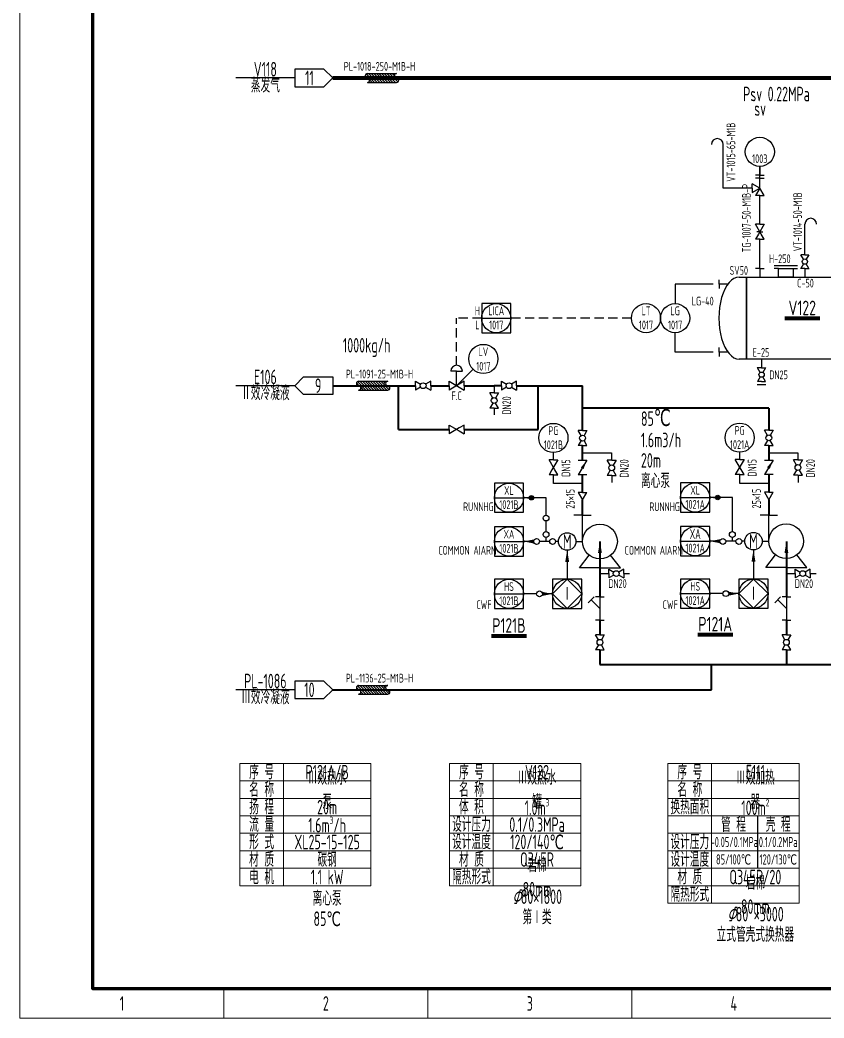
# Model space of a CAD drawing. Header units: millimetres. Extents: x 2658 to 4453, y -1069 to 608.
# Drawn here: x 3611.6 to 3887.6, y -107.7 to 234.9 of the extents above; entities that cross this region are included whole.
import ezdxf
from ezdxf.enums import TextEntityAlignment as Align

# ---------------------------------------------------------------- set-up
doc = ezdxf.new("R2010")
doc.units = ezdxf.units.MM
doc.header["$MEASUREMENT"] = 0
doc.linetypes.add('HIDDEN2', pattern=[4.7625, 3.175, -1.5875])
for name, color, linetype, lineweight in [('0-图框', 7, 'Continuous', 15), ('1-主物流管线（粗）', 7, 'Continuous', 70), ('2-辅助物流（中）', 7, 'Continuous', 35), ('文本', 7, 'Continuous', 18), ('细实线', 7, 'Continuous', 18)]:
    doc.layers.add(name, color=color, linetype=linetype, lineweight=lineweight)
doc.styles.add('国标汉字', font='gbenor.shx', dxfattribs={"width": 0.7, "height": 5, "bigfont": 'gbcbig.shx'})

msp = doc.modelspace()

# ---------------------------------------------------------------- hatches: boundary and pattern name
h = msp.add_hatch()
h.set_pattern_fill('ANSI31', color=256, scale=0.2, angle=90)
h.set_pattern_definition([(135, (-2573.9901, -1738.31326), (-0.449012806, -0.449012806), [])])
h.paths.add_polyline_path([(3730.83, 216.52, 1), (3730.83, 215.02, -1), (3730.83, 213.52), (3740.83, 213.52, 1), (3740.83, 215.02, -1), (3740.83, 216.52)])
h = msp.add_hatch()
h.set_pattern_fill('ANSI31', color=256, scale=0.2, angle=90)
h.set_pattern_definition([(135, (-2576.9901, -1843.94375), (-0.449012806, -0.449012806), [])])
h.paths.add_polyline_path([(3727.83, 110.89, 1), (3727.83, 109.39, -1), (3727.83, 107.89), (3737.83, 107.89, 1), (3737.83, 109.39, -1), (3737.83, 110.89)])
h = msp.add_hatch(color=256)
h.dxf.hatch_style = 1
h.paths.add_polyline_path([(3787.91, 70.92), (3786.38, 70.92, -1)])
h.paths.add_polyline_path([(3786.38, 70.92), (3787.91, 70.92, -1)])
h = msp.add_hatch(color=256)
h.dxf.hatch_style = 1
h.paths.add_polyline_path([(3851.84, 71.01), (3850.31, 71.01, -1)])
h.paths.add_polyline_path([(3850.31, 71.01), (3851.84, 71.01, -1)])
h = msp.add_hatch()
h.set_pattern_fill('ANSI31', color=256, scale=0.2, angle=90)
h.set_pattern_definition([(135, (-2576.9901, -1948.3341), (-0.449012806, -0.449012806), [])])
h.paths.add_polyline_path([(3727.83, 6.5, 1), (3727.83, 5, -1), (3727.83, 3.5), (3737.83, 3.5, 1), (3737.83, 5, -1), (3737.83, 6.5)])

# ---------------------------------------------------------------- linework, layer by layer
for p, q in [((3705.93, 218.02), (3705.93, 212.02)), ((3715.93, 218.02), (3705.93, 218.02)), ((3718.93, 215.02), (3715.93, 218.02)), ((3730.83, 216.52), (3740.83, 216.52)), ((3705.93, 215.02), (3685.69, 215.02)), ((3705.93, 215.02), (3704.41, 215.02)), ((3715.93, 212.02), (3718.93, 215.02)), ((3730.83, 213.52), (3740.83, 213.52)), ((3705.93, 212.02), (3715.93, 212.02)), ((3852.93, 177.23), (3852.93, 192.23)), ((3865.53, 181.65), (3864.03, 181.65)), ((3865.53, 177.22), (3865.53, 184.65)), ((3865.53, 184.65), (3865.53, 181.65)), ((3865.53, 181.65), (3867.03, 181.65)), ((3862.93, 177.23), (3862.93, 178.73)), ((3865.52, 177.25), (3862.93, 178.73)), ((3865.53, 180.65), (3864.03, 180.65)), ((3865.53, 180.65), (3867.03, 180.65)), ((3862.93, 177.23), (3852.93, 177.23)), ((3862.93, 177.25), (3862.93, 175.75)), ((3862.93, 175.75), (3865.52, 177.25)), ((3865.52, 177.25), (3864.03, 174.65)), ((3867.02, 174.65), (3865.52, 177.25)), ((3865.53, 174.65), (3864.03, 174.65)), ((3865.52, 174.65), (3867.02, 174.65)), ((3865.53, 164.85), (3865.53, 174.65)), ((3865.53, 164.85), (3865.53, 174.65)), ((3865.53, 164.85), (3864.03, 164.85)), ((3866.03, 161.39), (3864.03, 164.85)), ((3867.03, 164.85), (3865.03, 161.39)), ((3865.53, 164.85), (3867.03, 164.85)), ((3880.99, 154.33), (3880.99, 164.85)), ((3865.03, 161.39), (3864.03, 159.65)), ((3865.53, 162.25), (3864.53, 162.25)), ((3865.53, 162.25), (3866.53, 162.25)), ((3867.03, 159.65), (3866.03, 161.39)), ((3865.53, 159.65), (3864.03, 159.65)), ((3865.53, 149.65), (3865.53, 159.65)), ((3865.53, 149.65), (3865.53, 159.65)), ((3865.53, 159.65), (3867.03, 159.65)), ((3880.99, 154.33), (3879.64, 154.33)), ((3880.54, 152.77), (3879.64, 154.33)), ((3880.99, 154.33), (3882.34, 154.33)), ((3882.34, 154.33), (3881.44, 152.77)), ((3880.54, 151.21), (3879.64, 149.65)), ((3882.34, 149.65), (3881.44, 151.21)), ((3865.53, 149.65), (3864.03, 149.65)), ((3865.53, 149.65), (3865.53, 146.65)), ((3865.53, 149.65), (3867.03, 149.65)), ((3870.48, 150.65), (3878.5, 150.65)), ((3871.98, 149.65), (3870.48, 149.65)), ((3877, 149.65), (3878.5, 149.65)), ((3880.99, 149.65), (3879.49, 149.65)), ((3880.99, 149.65), (3879.64, 149.65)), ((3880.99, 149.65), (3880.99, 146.65)), ((3880.99, 149.65), (3882.49, 149.65)), ((3880.99, 149.65), (3882.34, 149.65)), ((3849.53, 144.23), (3836.46, 144.23)), ((3836.46, 144.23), (3836.46, 137.59)), ((3851.53, 144.23), (3851.53, 145.73)), ((3854.53, 144.23), (3851.53, 144.23)), ((3851.53, 144.23), (3851.53, 142.73)), ((3858.46, 146.65), (3860.96, 146.65)), ((3860.96, 146.65), (3860.96, 118.52)), ((3770.05, 137.59), (3770.05, 127.59)), ((3780.05, 137.59), (3770.05, 137.59)), ((3780.05, 127.59), (3780.05, 137.59)), ((3770.05, 132.59), (3780.05, 132.59)), ((3770.05, 127.59), (3780.05, 127.59)), ((3836.46, 120.95), (3836.46, 127.59)), ((3849.53, 120.95), (3836.46, 120.95)), ((3851.53, 120.95), (3851.53, 122.45)), ((3854.53, 120.95), (3851.53, 120.95)), ((3851.53, 120.95), (3851.53, 119.45)), ((3860.96, 118.52), (3858.46, 118.52)), ((3866.13, 118.52), (3866.13, 115.52)), ((3761.45, 114.39), (3759.45, 114.39)), ((3767.1, 115.05), (3761.45, 109.39)), ((3761.45, 109.39), (3761.45, 114.39)), ((3761.45, 114.39), (3763.45, 114.39)), ((3866.13, 115.52), (3864.63, 115.52)), ((3866.13, 115.52), (3864.78, 115.52)), ((3865.68, 113.97), (3864.78, 115.52)), ((3866.13, 115.52), (3867.63, 115.52)), ((3866.13, 115.52), (3867.48, 115.52)), ((3867.48, 115.52), (3866.58, 113.97)), ((3705.93, 109.39), (3708.93, 112.39)), ((3708.93, 112.39), (3718.93, 112.39)), ((3718.93, 112.39), (3718.93, 106.39)), ((3727.83, 110.89), (3737.83, 110.89)), ((3747.35, 109.39), (3747.35, 110.89)), ((3747.35, 110.89), (3749.08, 109.89)), ((3752.55, 110.89), (3750.81, 109.89)), ((3752.55, 109.39), (3752.55, 110.89)), ((3758.85, 109.39), (3758.85, 110.89)), ((3758.85, 110.89), (3762.31, 108.89)), ((3762.31, 109.89), (3758.85, 107.89)), ((3764.05, 110.89), (3762.31, 109.89)), ((3764.05, 109.39), (3764.05, 110.89)), ((3776.85, 109.39), (3776.85, 110.89)), ((3776.85, 110.89), (3778.58, 109.89)), ((3782.05, 110.89), (3780.31, 109.89)), ((3782.05, 109.39), (3782.05, 110.89)), ((3864.63, 109.85), (3867.63, 109.85)), ((3865.68, 112.41), (3864.78, 110.85)), ((3866.13, 110.85), (3864.78, 110.85)), ((3866.13, 110.85), (3867.48, 110.85)), ((3867.48, 110.85), (3866.58, 112.41)), ((3705.93, 109.39), (3685.69, 109.39)), ((3708.93, 106.39), (3705.93, 109.39)), ((3718.93, 106.39), (3708.93, 106.39)), ((3727.83, 107.89), (3737.83, 107.89)), ((3747.35, 109.39), (3747.35, 107.89)), ((3749.08, 108.89), (3747.35, 107.89)), ((3750.81, 108.89), (3752.55, 107.89)), ((3752.55, 109.39), (3752.55, 107.89)), ((3758.85, 109.39), (3758.85, 107.89)), ((3762.31, 108.89), (3764.05, 107.89)), ((3764.05, 109.39), (3764.05, 107.89)), ((3774.35, 106.89), (3772.85, 106.89)), ((3773.85, 105.16), (3772.85, 106.89)), ((3774.35, 109.39), (3774.35, 106.89)), ((3774.35, 106.89), (3775.85, 106.89)), ((3775.85, 106.89), (3774.85, 105.16)), ((3776.85, 109.39), (3776.85, 107.89)), ((3778.58, 108.89), (3776.85, 107.89)), ((3780.31, 108.89), (3782.05, 107.89)), ((3782.05, 109.39), (3782.05, 107.89)), ((3773.85, 103.42), (3772.85, 101.69)), ((3775.85, 101.69), (3774.85, 103.42)), ((3774.35, 101.69), (3772.85, 101.69)), ((3774.35, 101.69), (3774.35, 99.39)), ((3774.35, 101.69), (3775.85, 101.69)), ((3758.85, 94.39), (3758.85, 95.89)), ((3758.85, 95.89), (3762.31, 93.89)), ((3762.31, 94.89), (3758.85, 92.89)), ((3758.85, 94.39), (3758.85, 92.89)), ((3764.05, 95.89), (3762.31, 94.89)), ((3762.31, 93.89), (3764.05, 92.89)), ((3764.05, 94.39), (3764.05, 95.89)), ((3764.05, 94.39), (3764.05, 92.89)), ((3804.68, 94), (3803.18, 94)), ((3804.18, 92.27), (3803.18, 94)), ((3804.68, 94), (3806.18, 94)), ((3806.18, 94), (3805.18, 92.27)), ((3868.62, 94.08), (3867.12, 94.08)), ((3868.12, 92.35), (3867.12, 94.08)), ((3868.62, 94.08), (3870.12, 94.08)), ((3870.12, 94.08), (3869.12, 92.35)), ((3804.18, 90.54), (3803.18, 88.81)), ((3806.18, 88.81), (3805.18, 90.54)), ((3868.12, 90.62), (3867.12, 88.89)), ((3870.12, 88.89), (3869.12, 90.62)), ((3794.67, 83.96), (3794.67, 86.46)), ((3804.68, 88.81), (3803.18, 88.81)), ((3804.68, 88.81), (3806.18, 88.81)), ((3804.68, 86.31), (3814.62, 86.31)), ((3814.62, 86.31), (3814.62, 83.81)), ((3858.61, 84.04), (3858.61, 86.54)), ((3868.62, 88.89), (3867.12, 88.89)), ((3868.62, 88.89), (3870.12, 88.89)), ((3868.62, 86.37), (3878.62, 86.37)), ((3878.62, 86.37), (3878.62, 83.87)), ((3794.67, 83.96), (3793.17, 83.96)), ((3795.17, 80.5), (3793.17, 83.96)), ((3796.17, 83.96), (3794.17, 80.5)), ((3794.67, 83.96), (3796.17, 83.96)), ((3803.18, 83.77), (3804.68, 83.77)), ((3806.18, 83.77), (3803.18, 78.77)), ((3804.68, 83.77), (3806.18, 83.77)), ((3814.68, 83.81), (3813.18, 83.81)), ((3814.18, 82.07), (3813.18, 83.81)), ((3814.68, 83.81), (3816.18, 83.81)), ((3816.18, 83.81), (3815.18, 82.07)), ((3858.61, 84.04), (3857.11, 84.04)), ((3859.11, 80.58), (3857.11, 84.04)), ((3860.11, 84.04), (3858.11, 80.58)), ((3858.61, 84.04), (3860.11, 84.04)), ((3867.12, 83.85), (3868.62, 83.85)), ((3870.12, 83.85), (3867.12, 78.85)), ((3868.62, 83.85), (3870.12, 83.85)), ((3878.62, 83.89), (3877.12, 83.89)), ((3878.12, 82.15), (3877.12, 83.89)), ((3878.62, 83.89), (3880.12, 83.89)), ((3880.12, 83.89), (3879.12, 82.15)), ((3794.17, 80.5), (3793.17, 78.77)), ((3796.17, 78.77), (3795.17, 80.5)), ((3814.18, 80.34), (3813.18, 78.61)), ((3816.18, 78.61), (3815.18, 80.34)), ((3858.11, 80.58), (3857.11, 78.85)), ((3858.61, 78.85), (3857.11, 78.85)), ((3858.61, 78.85), (3860.11, 78.85)), ((3858.61, 75.85), (3858.61, 78.85)), ((3860.11, 78.85), (3859.11, 80.58)), ((3870.12, 78.85), (3867.12, 78.85)), ((3878.12, 80.42), (3877.12, 78.69)), ((3880.12, 78.69), (3879.12, 80.42)), ((3774.41, 75.92), (3774.41, 65.92)), ((3784.41, 75.92), (3774.41, 75.92)), ((3784.41, 65.92), (3784.41, 75.92)), ((3794.67, 78.77), (3793.17, 78.77)), ((3794.67, 75.77), (3794.67, 78.77)), ((3794.67, 78.77), (3796.17, 78.77)), ((3804.67, 75.77), (3794.67, 75.77)), ((3806.18, 78.77), (3803.18, 78.77)), ((3804.67, 75.77), (3804.67, 72.77)), ((3814.68, 78.61), (3813.18, 78.61)), ((3814.68, 78.61), (3816.18, 78.61)), ((3814.68, 78.61), (3814.68, 76.11)), ((3838.34, 76.01), (3838.34, 66.01)), ((3848.34, 76.01), (3838.34, 76.01)), ((3848.34, 66.01), (3848.34, 76.01)), ((3868.61, 75.85), (3858.61, 75.85)), ((3878.62, 78.69), (3877.12, 78.69)), ((3878.62, 78.69), (3880.12, 78.69)), ((3878.68, 78.67), (3878.68, 76.17)), ((3804.68, 72.77), (3803.18, 72.77)), ((3803.18, 72.77), (3804.68, 70.18)), ((3804.67, 72.77), (3806.17, 72.77)), ((3804.68, 70.18), (3806.17, 72.77)), ((3868.62, 72.85), (3867.12, 72.85)), ((3867.12, 72.85), (3868.62, 70.26)), ((3868.61, 72.85), (3870.11, 72.85)), ((3868.62, 70.26), (3870.11, 72.85)), ((3774.41, 70.92), (3784.41, 70.92)), ((3792.15, 70.92), (3784.41, 70.92)), ((3792.15, 64.95), (3792.15, 70.92)), ((3838.34, 71.01), (3848.34, 71.01)), ((3856.09, 71.01), (3848.34, 71.01)), ((3856.09, 59.29), (3856.09, 71.01)), ((3774.41, 65.92), (3784.41, 65.92)), ((3838.34, 66.01), (3848.34, 66.01)), ((3792.15, 59.29), (3792.15, 62.95)), ((3804.68, 64.92), (3801.68, 64.92)), ((3804.68, 55.92), (3804.68, 64.92)), ((3804.68, 64.92), (3807.68, 64.92)), ((3868.62, 65), (3865.62, 65)), ((3868.62, 56), (3868.62, 65)), ((3868.62, 65), (3871.62, 65)), ((3774.41, 60.92), (3774.41, 50.92)), ((3784.41, 60.92), (3774.41, 60.92)), ((3784.41, 50.92), (3784.41, 60.92)), ((3838.34, 61.01), (3838.34, 51.01)), ((3848.34, 61.01), (3838.34, 61.01)), ((3848.34, 51.01), (3848.34, 61.01)), ((3774.41, 55.92), (3784.41, 55.92)), ((3787.9, 55.92), (3784.41, 55.92)), ((3793.4, 55.92), (3789.9, 55.92)), ((3792.15, 55.92), (3792.15, 57.29)), ((3796.41, 55.92), (3795.4, 55.92)), ((3802.41, 55.92), (3804.79, 55.92)), ((3838.34, 56.01), (3848.34, 56.01)), ((3851.84, 56.01), (3848.34, 56.01)), ((3857.35, 56.01), (3853.83, 56.01)), ((3856.09, 56.01), (3856.09, 57.29)), ((3860.34, 56.01), (3859.34, 56.01)), ((3866.34, 56), (3868.73, 56)), ((3799.41, 52.92), (3799.41, 42.92)), ((3863.34, 53.01), (3863.34, 43.01)), ((3774.41, 50.92), (3784.41, 50.92)), ((3803.59, 46.89), (3806.97, 51.22)), ((3817.7, 46.89), (3814.32, 51.22)), ((3838.34, 51.01), (3848.34, 51.01)), ((3867.53, 46.97), (3870.91, 51.3)), ((3881.64, 46.97), (3878.26, 51.3)), ((3810.59, 46.89), (3803.59, 46.89)), ((3810.59, 46.89), (3817.7, 46.89)), ((3810.65, 44.89), (3813.65, 44.89)), ((3813.65, 44.89), (3813.65, 46.39)), ((3813.65, 46.39), (3815.38, 45.39)), ((3813.65, 44.89), (3813.65, 43.39)), ((3818.84, 46.39), (3817.11, 45.39)), ((3818.84, 44.89), (3818.84, 46.39)), ((3818.84, 44.89), (3818.84, 43.39)), ((3818.84, 44.89), (3820.84, 44.89)), ((3874.53, 46.97), (3867.53, 46.97)), ((3874.53, 46.97), (3881.64, 46.97)), ((3874.65, 44.89), (3877.65, 44.89)), ((3877.65, 44.89), (3877.65, 46.39)), ((3877.65, 46.39), (3879.38, 45.39)), ((3877.65, 44.89), (3877.65, 43.39)), ((3882.84, 46.39), (3881.11, 45.39)), ((3882.84, 44.89), (3882.84, 46.39)), ((3882.84, 44.89), (3882.84, 43.39)), ((3882.84, 44.89), (3884.84, 44.89)), ((3774.41, 42.92), (3774.41, 32.92)), ((3784.41, 42.92), (3774.41, 42.92)), ((3784.41, 32.92), (3784.41, 42.92)), ((3794.41, 42.92), (3794.41, 32.92)), ((3804.41, 42.92), (3794.41, 42.92)), ((3799.41, 42.92), (3794.41, 37.92)), ((3804.41, 37.92), (3799.41, 42.92)), ((3804.41, 32.92), (3804.41, 42.92)), ((3815.38, 44.39), (3813.65, 43.39)), ((3817.11, 44.39), (3818.84, 43.39)), ((3838.34, 43.01), (3838.34, 33.01)), ((3848.34, 43.01), (3838.34, 43.01)), ((3848.34, 33.01), (3848.34, 43.01)), ((3858.34, 43.01), (3858.34, 33.01)), ((3868.34, 43.01), (3858.34, 43.01)), ((3863.34, 43.01), (3858.34, 38.01)), ((3868.34, 38.01), (3863.34, 43.01)), ((3868.34, 33.01), (3868.34, 43.01)), ((3879.38, 44.39), (3877.65, 43.39)), ((3881.11, 44.39), (3882.84, 43.39)), ((3774.41, 37.92), (3784.41, 37.92)), ((3788.91, 37.92), (3784.41, 37.92)), ((3794.41, 37.92), (3790.91, 37.92)), ((3794.41, 37.92), (3799.41, 32.92)), ((3799.41, 32.92), (3804.41, 37.92)), ((3838.34, 38.01), (3848.34, 38.01)), ((3852.85, 38.01), (3848.34, 38.01)), ((3858.34, 38.01), (3854.85, 38.01)), ((3858.34, 38.01), (3863.34, 33.01)), ((3863.34, 33.01), (3868.34, 38.01)), ((3808.65, 36.89), (3806.65, 34.89)), ((3807.65, 35.89), (3810.65, 32.89)), ((3810.65, 36.89), (3809.15, 36.89)), ((3810.65, 36.89), (3812.15, 36.89)), ((3810.65, 36.89), (3810.65, 28.89)), ((3872.65, 36.89), (3870.65, 34.89)), ((3871.65, 35.89), (3874.65, 32.89)), ((3874.65, 36.89), (3873.15, 36.89)), ((3874.65, 36.89), (3876.15, 36.89)), ((3874.65, 36.89), (3874.65, 28.89)), ((3774.41, 32.92), (3784.41, 32.92)), ((3794.41, 32.92), (3804.41, 32.92)), ((3838.34, 33.01), (3848.34, 33.01)), ((3858.34, 33.01), (3868.34, 33.01)), ((3810.65, 28.89), (3809.15, 28.89)), ((3810.65, 28.89), (3812.15, 28.89)), ((3874.65, 28.89), (3873.15, 28.89)), ((3874.65, 28.89), (3876.15, 28.89)), ((3810.65, 23.89), (3809.15, 23.89)), ((3810.15, 22.16), (3809.15, 23.89)), ((3810.65, 23.89), (3812.15, 23.89)), ((3812.15, 23.89), (3811.15, 22.16)), ((3874.65, 23.89), (3873.15, 23.89)), ((3874.15, 22.16), (3873.15, 23.89)), ((3874.65, 23.89), (3876.15, 23.89)), ((3876.15, 23.89), (3875.15, 22.16)), ((3810.15, 20.43), (3809.15, 18.7)), ((3810.65, 18.7), (3809.15, 18.7)), ((3810.65, 18.7), (3812.15, 18.7)), ((3812.15, 18.7), (3811.15, 20.43)), ((3874.15, 20.43), (3873.15, 18.7)), ((3874.65, 18.7), (3873.15, 18.7)), ((3874.65, 18.7), (3876.15, 18.7)), ((3876.15, 18.7), (3875.15, 20.43)), ((3705.93, 8), (3705.93, 2)), ((3715.93, 8), (3705.93, 8)), ((3718.93, 5), (3715.93, 8)), ((3705.93, 5), (3685.69, 5)), ((3705.93, 5), (3704.41, 5)), ((3715.93, 2), (3718.93, 5)), ((3727.83, 6.5), (3737.83, 6.5)), ((3727.83, 3.5), (3737.83, 3.5)), ((3705.93, 2), (3715.93, 2)), ((3864.71, -38.27), (3864.71, -56.27))]:
    msp.add_line(p, q)
at = {"linetype": 'HIDDEN2'}
for p, q in [((3770.05, 132.59), (3761.45, 132.59)), ((3761.45, 116.39), (3761.45, 132.59)), ((3821.46, 132.59), (3780.05, 132.59))]:
    msp.add_line(p, q, dxfattribs=at)
at = {"lineweight": 70}
for p, q in [((3874.08, 132.59), (3886.08, 132.59)), ((3844.24, 24.03), (3856.24, 24.03)), ((3773.41, 23.58), (3785.41, 23.58))]:
    msp.add_line(p, q, dxfattribs=at)
for points in [[(3871.98, 149.65), (3877, 149.65), (3877, 146.65), (3871.98, 146.65)], [(3860.96, 146.65), (3899.21, 146.65), (3899.21, 118.52), (3860.96, 118.52)]]:
    msp.add_lwpolyline(points, close=True)
for centre, radius in [((3865.53, 189.65), 5), ((3880.99, 151.99), 0.9), ((3775.05, 132.59), 5), ((3826.46, 132.59), 5), ((3836.46, 132.59), 5), ((3770.64, 118.58), 5), ((3866.13, 113.19), 0.9), ((3749.95, 109.39), 1), ((3779.45, 109.39), 1), ((3774.35, 104.29), 1), ((3794.67, 91.46), 5), ((3858.61, 91.54), 5), ((3804.68, 91.4), 1), ((3868.62, 91.48), 1), ((3878.62, 81.29), 1), ((3814.68, 81.21), 1), ((3779.41, 70.92), 5), ((3843.34, 71.01), 5), ((3787.14, 70.92), 0.765), ((3851.08, 71.01), 0.765), ((3792.15, 63.95), 1), ((3810.65, 55.92), 5.97), ((3874.58, 56), 5.97), ((3779.41, 55.92), 5), ((3792.15, 58.29), 1), ((3799.41, 55.92), 3), ((3843.34, 56.01), 5), ((3856.09, 58.29), 1), ((3863.34, 56), 3), ((3788.9, 55.92), 1), ((3794.4, 55.92), 1), ((3852.83, 55.92), 1), ((3858.34, 55.92), 1), ((3816.24, 44.89), 1), ((3880.24, 44.89), 1), ((3779.41, 37.92), 5), ((3799.41, 37.92), 5), ((3843.34, 38.01), 5), ((3863.34, 38.01), 5), ((3789.91, 37.92), 1), ((3853.85, 38.01), 1), ((3810.65, 21.29), 1), ((3874.65, 21.29), 1)]:
    msp.add_circle(centre, radius)
for centre, radius, start, end in [((3730.83, 215.77), 0.75, 90, 270), ((3740.83, 215.77), 0.75, 90, 270), ((3730.83, 214.27), 0.75, 270, 90), ((3740.83, 214.27), 0.75, 270, 90), ((3850.93, 192.23), 2, 0, 180), ((3882.99, 164.85), 2, 0, 180), ((3761.45, 114.39), 2, 0, 180), ((3727.83, 110.14), 0.75, 90, 270), ((3737.83, 110.14), 0.75, 90, 270), ((3727.83, 108.64), 0.75, 270, 90), ((3737.83, 108.64), 0.75, 270, 90), ((3727.83, 5.75), 0.75, 90, 270), ((3727.83, 4.25), 0.75, 270, 90), ((3737.83, 5.75), 0.75, 90, 270), ((3737.83, 4.25), 0.75, 270, 90)]:
    msp.add_arc(centre, radius, start, end)
msp.add_ellipse((3858.46, 132.59), major_axis=(0, 14.07), ratio=0.49768, start_param=0, end_param=3.141593)
for points in [[(3804.08, 81.3), (3806.18, 83.77), (3804.99, 80.75)], [(3868.02, 81.38), (3870.12, 83.85), (3868.93, 80.83)], [(3787.91, 71.59), (3784.41, 70.92), (3787.91, 70.25)], [(3787.91, 71.59), (3784.41, 70.92), (3787.91, 70.25)], [(3787.91, 71.59), (3784.41, 70.92), (3787.91, 70.25)], [(3851.84, 71.67), (3848.34, 71.01), (3851.84, 70.34)], [(3851.84, 71.67), (3848.34, 71.01), (3851.84, 70.34)], [(3851.84, 71.67), (3848.34, 71.01), (3851.84, 70.34)], [(3787.91, 56.59), (3784.41, 55.92), (3787.91, 55.25)], [(3809.98, 51.92), (3810.65, 55.92), (3811.31, 51.92)], [(3851.84, 56.67), (3848.34, 56.01), (3851.84, 55.34)], [(3873.98, 51.92), (3874.65, 55.92), (3875.31, 51.92)], [(3798.74, 48.92), (3799.41, 52.92), (3800.07, 48.92)], [(3862.68, 49), (3863.34, 53), (3864.01, 49)], [(3790.91, 38.59), (3794.41, 37.92), (3790.91, 37.25)], [(3854.84, 38.67), (3858.34, 38.01), (3854.84, 37.34)]]:
    msp.add_solid(points)
at = {"layer": '0-图框', "color": 7, "lineweight": 18}
for p, q in [((3611.58, 486.32), (3611.58, -107.68)), ((3681.58, -97.68), (3681.58, -107.68)), ((3751.58, -97.68), (3751.58, -107.68)), ((3821.58, -97.68), (3821.58, -107.68)), ((3681.58, -107.68), (3611.58, -107.68)), ((3751.58, -107.68), (3681.58, -107.68)), ((3821.58, -107.68), (3751.58, -107.68)), ((3891.58, -107.68), (3821.58, -107.68))]:
    msp.add_line(p, q, dxfattribs=at)
msp.add_lwpolyline([(3611.58, 486.32), (4452.58, 486.32), (4452.58, -107.68), (3611.58, -107.68)], close=True, dxfattribs=at)
at = {"layer": '0-图框'}
msp.add_lwpolyline([(3611.58, 486.32), (4452.58, 486.32), (4452.58, -107.68), (3611.58, -107.68)], close=True, dxfattribs=at)
at = {"layer": '0-图框', "color": 7, "lineweight": 60}
msp.add_lwpolyline([(3636.58, 476.32), (4442.58, 476.32), (4442.58, -97.68), (3636.58, -97.68)], close=True, dxfattribs=at)
at = {"layer": '1-主物流管线（粗）'}
msp.add_line((3718.93, 215.02), (3921.36, 215.06), dxfattribs=at)
at = {"layer": '2-辅助物流（中）'}
for p, q in [((3718.93, 109.39), (3720.45, 109.39)), ((3720.45, 109.39), (3747.35, 109.39)), ((3741.45, 94.39), (3741.45, 109.39)), ((3752.55, 109.39), (3758.85, 109.39)), ((3764.05, 109.39), (3774.35, 109.39)), ((3776.85, 109.39), (3774.35, 109.39)), ((3782.05, 109.39), (3804.68, 109.39)), ((3789.45, 94.39), (3789.45, 109.39)), ((3804.68, 94), (3804.68, 109.39)), ((3868.62, 101.7), (3804.68, 101.7)), ((3868.62, 101.7), (3868.62, 94.08)), ((3741.45, 94.39), (3758.85, 94.39)), ((3764.05, 94.39), (3789.45, 94.39)), ((3804.68, 83.77), (3804.68, 88.81)), ((3868.62, 88.89), (3868.62, 83.85)), ((3868.62, 78.85), (3868.61, 72.85)), ((3804.68, 72.77), (3804.68, 78.77)), ((3804.68, 64.92), (3804.68, 70.18)), ((3868.62, 70.26), (3868.62, 65)), ((3810.65, 55.92), (3810.65, 36.89)), ((3874.65, 55.92), (3874.65, 36.89)), ((3810.65, 28.89), (3810.65, 23.89)), ((3874.65, 28.89), (3874.65, 23.89)), ((3810.65, 18.7), (3810.65, 13.72)), ((3874.65, 18.7), (3874.65, 13.72)), ((3810.65, 13.72), (3874.65, 13.72)), ((3848.93, 5), (3848.93, 13.72)), ((3874.65, 13.72), (3896.2, 13.72)), ((3718.93, 5), (3848.93, 5))]:
    msp.add_line(p, q, dxfattribs=at)
at = {"layer": '细实线'}
for p, q in [((3687.02, -20.27), (3687.02, -62.27)), ((3687.02, -20.27), (3702.02, -20.27)), ((3687.02, -20.27), (3687.02, -62.27)), ((3687.02, -20.27), (3687.02, -62.27)), ((3687.02, -20.27), (3702.02, -20.27)), ((3687.02, -20.27), (3687.02, -62.27)), ((3702.02, -20.27), (3702.02, -62.27)), ((3732.02, -20.27), (3702.02, -20.27)), ((3702.02, -20.27), (3702.02, -62.27)), ((3732.02, -20.27), (3702.02, -20.27)), ((3732.02, -62.27), (3732.02, -20.27)), ((3732.02, -62.27), (3732.02, -20.27)), ((3759.05, -20.27), (3759.05, -62.27)), ((3759.05, -20.27), (3774.05, -20.27)), ((3759.05, -20.27), (3759.05, -62.27)), ((3774.05, -20.27), (3774.05, -62.27)), ((3804.05, -20.27), (3774.05, -20.27)), ((3804.05, -62.27), (3804.05, -20.27)), ((3833.99, -20.27), (3833.99, -68.27)), ((3833.99, -20.27), (3848.99, -20.27)), ((3848.99, -20.27), (3848.99, -68.27)), ((3878.99, -20.27), (3848.99, -20.27)), ((3878.99, -68.27), (3878.99, -20.27)), ((3687.02, -26.27), (3702.02, -26.27)), ((3687.02, -26.27), (3702.02, -26.27)), ((3732.02, -26.27), (3702.02, -26.27)), ((3732.02, -26.27), (3702.02, -26.27)), ((3759.05, -26.27), (3774.05, -26.27)), ((3804.05, -26.27), (3774.05, -26.27)), ((3833.99, -26.27), (3848.99, -26.27)), ((3833.99, -26.27), (3833.99, -68.27)), ((3878.99, -26.27), (3848.99, -26.27)), ((3687.02, -32.27), (3702.02, -32.27)), ((3687.02, -32.27), (3702.02, -32.27)), ((3732.02, -32.27), (3702.02, -32.27)), ((3732.02, -32.27), (3702.02, -32.27)), ((3759.05, -32.27), (3774.05, -32.27)), ((3804.05, -32.27), (3774.05, -32.27)), ((3833.99, -32.27), (3848.99, -32.27)), ((3878.99, -32.27), (3848.99, -32.27)), ((3687.02, -38.27), (3702.02, -38.27)), ((3687.02, -38.27), (3702.02, -38.27)), ((3732.02, -38.27), (3702.02, -38.27)), ((3732.02, -38.27), (3702.02, -38.27)), ((3759.05, -38.27), (3774.05, -38.27)), ((3804.05, -38.27), (3774.05, -38.27)), ((3833.99, -38.27), (3848.99, -38.27)), ((3878.99, -38.27), (3848.99, -38.27)), ((3687.02, -44.27), (3702.02, -44.27)), ((3687.02, -44.27), (3702.02, -44.27)), ((3732.02, -44.27), (3702.02, -44.27)), ((3732.02, -44.27), (3702.02, -44.27)), ((3759.05, -44.27), (3774.05, -44.27)), ((3804.05, -44.27), (3774.05, -44.27)), ((3833.99, -44.27), (3848.99, -44.27)), ((3878.99, -44.27), (3848.99, -44.27)), ((3687.02, -50.27), (3702.02, -50.27)), ((3687.02, -50.27), (3702.02, -50.27)), ((3732.02, -50.27), (3702.02, -50.27)), ((3732.02, -50.27), (3702.02, -50.27)), ((3759.05, -50.27), (3774.05, -50.27)), ((3804.05, -50.27), (3774.05, -50.27)), ((3833.99, -50.27), (3848.99, -50.27)), ((3878.99, -50.27), (3848.99, -50.27)), ((3687.02, -56.27), (3702.02, -56.27)), ((3687.02, -56.27), (3702.02, -56.27)), ((3732.02, -56.27), (3702.02, -56.27)), ((3732.02, -56.27), (3702.02, -56.27)), ((3759.05, -56.27), (3774.05, -56.27)), ((3804.05, -56.27), (3774.05, -56.27)), ((3833.99, -56.27), (3848.99, -56.27)), ((3878.99, -56.27), (3848.99, -56.27)), ((3702.02, -62.27), (3687.02, -62.27)), ((3702.02, -62.27), (3687.02, -62.27)), ((3702.02, -62.27), (3732.02, -62.27)), ((3702.02, -62.27), (3732.02, -62.27)), ((3774.05, -62.27), (3759.05, -62.27)), ((3774.05, -62.27), (3804.05, -62.27)), ((3848.99, -62.27), (3833.99, -62.27)), ((3848.99, -62.27), (3878.99, -62.27)), ((3848.99, -68.27), (3833.99, -68.27)), ((3848.99, -68.27), (3878.99, -68.27))]:
    msp.add_line(p, q, dxfattribs=at)

# ---------------------------------------------------------------- texts
at = {"style": '国标汉字', "width": 0.7}
for s, p in [('VT-1015-65-M1B', (3857.1, 179.42)), ('TG-1007-50-M1B-P', (3862.43, 155.19)), ('VT-1014-50-M1B', (3879.99, 155.53, 180))]:
    msp.add_text(s, height=3, rotation=90, dxfattribs=at).set_placement(p)
for s, p in [('H-250', (3868.65, 151.46, 180)), ('SV50', (3855.14, 147.46, 180)), ('C-50', (3878.32, 143.1, 180)), ('E-25', (3863.06, 119.33, 180)), ('DN25', (3868.76, 111.63, 180)), ('DN20', (3813.52, 39.95, 180)), ('DN20', (3877.52, 39.95, 180))]:
    msp.add_text(s, height=3, dxfattribs=at).set_placement(p)
at = {"style": '国标汉字'}
for s, width, insert, char_height, attachment_point in [('V118', 20.2367, (3695.81, 218.02), 5, 5), ('PL-1018-250-M1B-H', 40, (3734.99, 219.02), 3, 5), ('11', 10, (3710.93, 215.02), 5, 5), ('蒸发气', 20.2367, (3695.81, 212.52), 5, 5), ('1003', 10, (3865.53, 188.8), 3, 2), ('LG-40', 10, (3845.92, 138.44), 3, 5), ('{\\W0.8;V122}', 16, (3880.08, 136.09), 5, 5), ('H', 10, (3768.61, 135.09), 3, 5), ('LICA', 10, (3775.05, 135.09), 3, 5), ('LT', 10, (3826.46, 135.09), 3, 5), ('LG', 10, (3836.46, 135.09), 3, 5), ('L', 10, (3768.61, 131.74), 3, 2), ('1017', 10, (3775.05, 131.74), 3, 2), ('1017', 10, (3826.46, 131.74), 3, 2), ('1017', 10, (3836.46, 131.74), 3, 2), ('1000kg/h', 17.0079, (3730.57, 122.51), 5, 5), ('LV', 10, (3770.64, 121.08), 3, 5), ('1017', 10, (3770.64, 116.08), 3, 5), ('E106', 20.2367, (3695.81, 112.39), 5, 5), ('PL-1091-25-M1B-H', 40, (3734.99, 113.39), 3, 5), ('Ⅱ效冷凝液', 20.2367, (3695.81, 106.89), 5, 5), ('9', 10, (3713.93, 109.39), 5, 5), ('F.C', 5.1962, (3761.45, 105.94), 3, 5), ('PG', 10, (3794.67, 93.96), 3, 5), ('PG', 10, (3858.61, 94.04), 3, 5), ('1021B', 10, (3794.67, 90.61), 3, 2), ('1021A', 10, (3858.61, 90.69), 3, 2), ('XL', 10, (3779.41, 73.42), 3, 5), ('XL', 10, (3843.34, 73.51), 3, 5), ('1021B', 10, (3779.41, 70.07), 3, 2), ('1021A', 10, (3843.34, 70.16), 3, 2), ('XA', 10, (3779.41, 58.42), 3, 5), ('M', 6, (3799.41, 55.92), 5, 5), ('XA', 10, (3843.34, 58.51), 3.5, 5), ('M', 6, (3863.34, 56), 5, 5), ('1021B', 10, (3779.41, 55.07), 3, 2), ('1021A', 10, (3843.34, 55.16), 3, 2), ('HS', 10, (3779.41, 40.42), 3, 5), ('HS', 10, (3843.34, 40.51), 3, 5), ('Ⅰ', 10, (3799.41, 37.92), 5, 5), ('Ⅰ', 10, (3863.34, 38.01), 5, 5), ('1021B', 10, (3779.41, 37.07), 3, 2), ('1021A', 10, (3843.34, 37.16), 3, 2), ('{\\W0.8;P121B}', 16, (3779.41, 27.08), 5, 5), ('{\\W0.8;P121A}', 16, (3850.24, 27.53), 5, 5), ('PL-1086', 20.2367, (3695.81, 8), 5, 5), ('PL-1136-25-M1B-H', 40, (3734.99, 9), 3, 5), ('10', 10, (3710.93, 5), 5, 5), ('Ⅲ效冷凝液', 20.2367, (3695.81, 2.5), 5, 5), ('序 号', 15, (3694.52, -23.27), 5, 5), ('序 号', 15, (3694.52, -23.27), 5, 5), ('序 号', 15, (3766.55, -23.27), 5, 5), ('序 号', 15, (3841.49, -23.27), 5, 5), ('P121A/B', 15, (3717.02, -23.27), 5, 5), ('V122', 15, (3789.05, -23.27), 5, 5), ('E111', 15, (3863.99, -23.27), 5, 5), ('名 称', 15, (3694.52, -29.27), 5, 5), ('名 称', 15, (3694.52, -29.27), 5, 5), ('Ⅲ效热水泵', 15, (3717.02, -29.27), 5, 5), ('名 称', 15, (3766.55, -29.27), 5, 5), ('Ⅲ效热水罐', 15, (3789.05, -29.27), 5, 5), ('名 称', 15, (3841.49, -29.27), 5, 5), ('Ⅲ效加热器', 15, (3863.99, -29.27), 5, 5), ('扬 程', 15, (3694.52, -35.27), 5, 5), ('扬 程', 15, (3694.52, -35.27), 5, 5), ('20m', 15, (3717.02, -35.27), 5, 5), ('体 积', 15, (3766.55, -35.27), 5, 5), ('\\A1;1.0m{\\H0.49x;\\S3^ ;}', 15, (3789.05, -35.27), 5, 5), ('换热面积', 15, (3841.49, -35.27), 5, 5), ('\\A1;100m{\\H0.49x;\\S2^ ;}', 15, (3863.99, -35.27), 5, 5), ('流 量', 15, (3694.52, -41.27), 5, 5), ('流 量', 15, (3694.52, -41.27), 5, 5), ('\\A1;1.6m{\\H0.49x;\\S3^ ;}/h', 15, (3717.02, -41.27), 5, 5), ('设计压力', 15, (3766.55, -41.27), 5, 5), ('\\A1;0.1/0.3MPa', 15, (3789.05, -41.27), 5, 5), ('管 程', 15, (3856.49, -41.27), 5, 5), ('壳 程', 15, (3871.83, -41.27), 5, 5), ('形 式', 15, (3694.52, -47.27), 5, 5), ('形 式', 15, (3694.52, -47.27), 5, 5), ('设计温度', 15, (3766.55, -47.27), 5, 5), ('设计压力', 15, (3841.49, -47.27), 5, 5), ('XL25-15-125', 15, (3717.02, -47.27), 5, 5), ('120/140℃', 15, (3789.05, -47.27), 5, 5), ('-0.05/0.1MPa', 15, (3856.75, -47.27), 3.5, 5), ('0.1/0.2MPa', 15, (3871.83, -47.27), 3.5, 5), ('材 质', 15, (3694.52, -53.27), 5, 5), ('材 质', 15, (3694.52, -53.27), 5, 5), ('碳钢', 15, (3717.02, -53.27), 5, 5), ('材 质', 15, (3766.55, -53.27), 5, 5), ('Q345R', 15, (3789.05, -53.27), 5, 5), ('设计温度', 15, (3841.49, -53.27), 5, 5), ('85/100℃', 15, (3856.49, -53.27), 3.5, 5), ('120/130℃', 15, (3871.83, -53.27), 3.5, 5), ('电 机', 15, (3694.52, -59.27), 5, 5), ('电 机', 15, (3694.52, -59.27), 5, 5), ('1.1 kW', 15, (3717.02, -59.27), 5, 5), ('隔热形式', 15, (3766.55, -59.27), 5, 5), ('岩棉80mm', 15, (3789.05, -59.27), 5, 5), ('材 质', 15, (3841.49, -59.27), 5, 5), ('Q345R/20', 15, (3863.99, -59.27), 5, 5), ('隔热形式', 15, (3841.49, -65.27), 5, 5), ('岩棉80mm', 15, (3863.99, -65.27), 5, 5)]:
    msp.add_mtext_dynamic_manual_height_columns(s, width=width, gutter_width=25, heights=[0], dxfattribs=dict(at, insert=insert, char_height=char_height, attachment_point=attachment_point))
at = {"char_height": 5, "style": '国标汉字'}
for s, width, insert, attachment_point, line_spacing_factor in [('Psv 0.22MPa\\P  sv', 27.6147, (3859.8, 212.02), 1, 0.6), ('85{\\H1.16667x;℃}\\P1.6m3/h\\P20m\\P离心泵', 24.4272, (3824.72, 101.41), 1, 0.84), ('离心泵\\P85℃', 15, (3717.02, -70.14), 5, 0.84), ('{\\Q15;Φ}80×1800\\P第Ⅰ类', 21.1601, (3789.05, -69.53), 5, 0.84), ('{\\Q15;Φ}80 ×3000\\P立式管壳式换热器', 30.5264, (3863.99, -75.53), 5, 0.84)]:
    msp.add_mtext_dynamic_manual_height_columns(s, width=width, gutter_width=25, heights=[0], dxfattribs=dict(at, insert=insert, attachment_point=attachment_point, line_spacing_factor=line_spacing_factor))
at = {"char_height": 3, "attachment_point": 5, "rotation": 90, "style": '国标汉字'}
for s, width, insert in [('DN20', 5.1962, (3778.64, 102.58)), ('DN15', 5.1962, (3798.96, 81.12)), ('DN20', 5.1962, (3818.97, 80.96)), ('DN15', 5.1962, (3862.9, 81.2)), ('DN20', 5.1962, (3882.91, 81.04)), ('25×15', 11.3213, (3800.46, 70.55)), ('25×15', 11.3213, (3864.38, 70.63))]:
    msp.add_mtext_dynamic_manual_height_columns(s, width=width, gutter_width=25, heights=[0], dxfattribs=dict(at, insert=insert))
at = {"layer": '0-图框', "color": 7, "lineweight": 18, "char_height": 5, "attachment_point": 5, "style": '国标汉字'}
for s, insert in [('1', (3646.58, -102.68)), ('2', (3716.58, -102.68)), ('3', (3786.58, -102.68)), ('4', (3856.58, -102.68))]:
    msp.add_mtext_dynamic_manual_height_columns(s, width=70, gutter_width=12.5, heights=[0], dxfattribs=dict(at, insert=insert))
at = {"layer": '文本', "style": '国标汉字', "width": 0.7}
for s, p in [('RUNNHG', (3768.93, 66.34)), ('RUNNHG', (3832.86, 66.34)), ('COMMON AIARM', (3765.21, 51.38)), ('COMMON AIARM', (3829.15, 51.38)), ('CWF', (3770.84, 32.72)), ('CWF', (3834.78, 32.72))]:
    msp.add_text(s, height=3, dxfattribs=at).set_placement(p, align=Align.CENTER)

doc.saveas('drawing.dxf')
